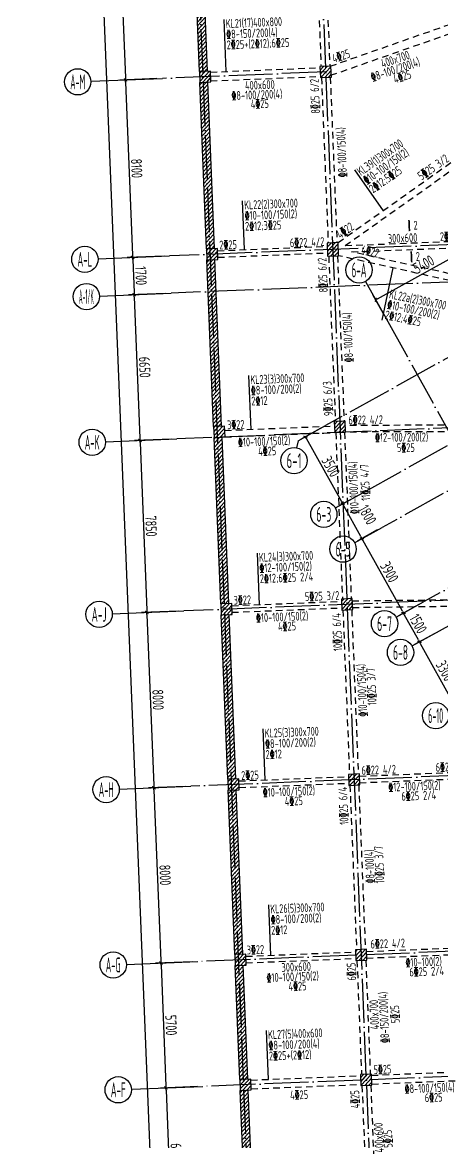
# Model space of a CAD drawing. Header units: millimetres. Extents: x 64473 to 386235, y 427387 to 703525.
# Drawn here: x 173806 to 192955, y 532766 to 583845 of the extents above; entities that cross this region are included whole.
import ezdxf
from ezdxf.enums import TextEntityAlignment as Align

# ---------------------------------------------------------------- set-up
doc = ezdxf.new("R2010")
doc.units = ezdxf.units.MM
doc.header["$LTSCALE"] = 100
doc.header["$PDMODE"] = 35
doc.header["$PDSIZE"] = 200
doc.linetypes.add('3', pattern=[5, 3, -2])
doc.linetypes.add('DOTE', pattern=[2.42, 2, -0.2, 0.02, -0.2])
for name, color, linetype in [('B-TEXT', 7, 'Continuous'), ('COLU', 7, 'Continuous'), ('dote', 253, 'DOTE'), ('h斜线-墙', 7, 'Continuous'), ('h斜线-柱', 7, 'Continuous'), ('L-AXIS', 3, 'Continuous'), ('L-dote', 253, 'DOTE'), ('L-TEXT', 6, 'Continuous'), ('Q-dote', 253, 'DOTE'), ('WALL', 3, 'Continuous'), ('垂直钢筋', 27, 'Continuous'), ('梁虚线', 4, '3'), ('水平标注', 2, 'Continuous'), ('水平钢筋', 30, 'Continuous')]:
    doc.layers.add(name, color=color, linetype=linetype)
doc.styles.add('_TCH_AXIS', font='tssdeng.shx', dxfattribs={"width": 0.7, "bigfont": 'tssdchn.shx'})
doc.styles.add('COMPLEX', font='tssdeng.shx', dxfattribs={"width": 0.7, "bigfont": 'tssdchn.shx'})
doc.styles.get("Standard").update_dxf_attribs({"font": 'tssdeng.shx', "width": 0.7, "bigfont": 'tssdchn.shx'})
doc.styles.add('TSSD_Dimension', font='Tssdeng.shx', dxfattribs={"width": 0.7, "bigfont": 'tssdchn.shx'})
doc.dimstyles.new('TSSD_100_100$0', dxfattribs={"dimtxt": 300, "dimasz": 100, "dimexe": 250, "dimexo": 250, "dimgap": 100, "dimtad": 1, "dimdec": 0, "dimzin": 0, "dimdsep": 46, "dimtxsty": 'TSSD_Dimension', "dimblk": '_tsdbk', "dimblk1": '_tsdbk', "dimblk2": '_tsdbk', "dimsah": 1, "dimcen": 0, "dimclrt": 7, "dimadec": 0, "dimazin": 0, "dimtfac": 1, "dimtdec": 0, "dimtix": 1, "dimtmove": 2, "dimatfit": 3, "dimldrblk": '_tsdbk', "dimfxl": 1, "dimtolj": 1, "dimtzin": 0, "dimarcsym": 0})
pattern_1 = [(47.298773, (-467527.32, -323147.44), (-93.332309, 86.128277), [])]
pattern_2 = [(47.298773, (8572.51, -7581.39), (-93.33231, 86.128277), [])]

# ---------------------------------------------------------------- blocks, each defined once
blk = doc.blocks.new('_tsdbk')
blk.add_line((-1, 0), (0, 0))
at = {"const_width": 0.5}
blk.add_lwpolyline([(-0.7, -0.7), (0.7, 0.7)], dxfattribs=at)
blk = doc.blocks.new('*D70')
at = {"layer": 'Defpoints', "color": 0}
for p in [(174055, 671016), (176580, 671118), (183054, 509847)]:
    blk.add_point(p, dxfattribs=at)
at = {"layer": 'L-AXIS', "color": 0, "lineweight": -2}
for p, q in [((176330, 671108), (173806, 671006)), ((180525, 509846), (174059, 670916)), ((182804, 509837), (180279, 509736))]:
    blk.add_line(p, q, dxfattribs=at)
at = {"layer": 'L-AXIS', "color": 0, "lineweight": -2, "xscale": 100, "yscale": 100, "zscale": 100}
for p, rotation in [((174055, 671016), 92.29877300038962), ((180529, 509746), 272.2987730003896)]:
    blk.add_blockref('_tsdbk', p, dxfattribs=dict(at, rotation=rotation))
at = {"layer": 'L-AXIS', "color": 7, "insert": (177642, 590395), "char_height": 500, "attachment_point": 5, "rotation": 272.2988, "style": 'TSSD_Dimension'}
blk.add_mtext('\\A1;161400', dxfattribs=at)
blk = doc.blocks.new('*D71')
at = {"layer": 'Defpoints', "color": 0}
for p in [(180186, 581290), (178828, 573129), (180511, 573196)]:
    blk.add_point(p, dxfattribs=at)
at = {"layer": 'L-AXIS', "color": 0, "lineweight": -2}
for p, q in [((179936, 581280), (178253, 581212)), ((178507, 581122), (178824, 573229)), ((180261, 573186), (178578, 573119))]:
    blk.add_line(p, q, dxfattribs=at)
at = {"layer": 'L-AXIS', "color": 0, "lineweight": -2, "xscale": 100, "yscale": 100, "zscale": 100}
for p, rotation in [((178503, 581222), 92.29877300038962), ((178828, 573129), 272.2987730003896)]:
    blk.add_blockref('_tsdbk', p, dxfattribs=dict(at, rotation=rotation))
at = {"layer": 'L-AXIS', "color": 7, "insert": (179015, 577190), "char_height": 500, "attachment_point": 5, "rotation": 272.2988, "style": 'TSSD_Dimension'}
blk.add_mtext('\\A1;8100', dxfattribs=at)
blk = doc.blocks.new('_AXISO')
blk.add_circle((0, 0), 0.5)
at = {"layer": 'B-TEXT', "style": 'COMPLEX', "width": 1.450893}
blk.add_attdef('A', text='', height=0.56, dxfattribs=at).set_placement((0.249375, -0.28), (0.749375, -0.28), align=Align.FIT)
blk = doc.blocks.new('*D98')
at = {"layer": 'Defpoints', "color": 0}
for p in [(181481, 549016), (180119, 540955), (181802, 541022)]:
    blk.add_point(p, dxfattribs=at)
at = {"layer": 'L-AXIS', "color": 0, "lineweight": -2}
for p, q in [((181231, 549006), (179548, 548938)), ((179802, 548848), (180115, 541055)), ((181552, 541012), (179869, 540945))]:
    blk.add_line(p, q, dxfattribs=at)
at = {"layer": 'L-AXIS', "color": 0, "lineweight": -2, "xscale": 100, "yscale": 100, "zscale": 100}
for p, rotation in [((179798, 548948), 92.29877300038962), ((180119, 540955), 272.2987730003896)]:
    blk.add_blockref('_tsdbk', p, dxfattribs=dict(at, rotation=rotation))
at = {"layer": 'L-AXIS', "color": 7, "insert": (180308, 544966), "char_height": 500, "attachment_point": 5, "rotation": 272.2988, "style": 'TSSD_Dimension'}
blk.add_mtext('\\A1;8000', dxfattribs=at)
blk = doc.blocks.new('*D103')
at = {"layer": 'Defpoints', "color": 0}
for p in [(181802, 541022), (182031, 535327), (180348, 535259)]:
    blk.add_point(p, dxfattribs=at)
at = {"layer": 'L-AXIS', "color": 0, "lineweight": -2}
for p, q in [((181552, 541012), (179869, 540945)), ((180123, 540855), (180344, 535359)), ((181781, 535317), (180098, 535249))]:
    blk.add_line(p, q, dxfattribs=at)
at = {"layer": 'L-AXIS', "color": 0, "lineweight": -2, "xscale": 100, "yscale": 100, "zscale": 100}
for p, rotation in [((180119, 540955), 92.29877300038962), ((180348, 535259), 272.2987730003896)]:
    blk.add_blockref('_tsdbk', p, dxfattribs=dict(at, rotation=rotation))
at = {"layer": 'L-AXIS', "color": 7, "insert": (180583, 538121), "char_height": 500, "attachment_point": 5, "rotation": 272.2988, "style": 'TSSD_Dimension'}
blk.add_mtext('\\A1;5700', dxfattribs=at)
blk = doc.blocks.new('*D104')
at = {"layer": 'Defpoints', "color": 0}
for p in [(182031, 535327), (180588, 529264), (182271, 529332)]:
    blk.add_point(p, dxfattribs=at)
at = {"layer": 'L-AXIS', "color": 0, "lineweight": -2}
for p, q in [((181781, 535317), (180098, 535249)), ((180352, 535159), (180584, 529364)), ((182022, 529322), (180339, 529254))]:
    blk.add_line(p, q, dxfattribs=at)
at = {"layer": 'L-AXIS', "color": 0, "lineweight": -2, "xscale": 100, "yscale": 100, "zscale": 100}
for p, rotation in [((180348, 535259), 92.29877300038962), ((180588, 529264), 272.2987730003896)]:
    blk.add_blockref('_tsdbk', p, dxfattribs=dict(at, rotation=rotation))
at = {"layer": 'L-AXIS', "color": 7, "insert": (180818, 532276), "char_height": 500, "attachment_point": 5, "rotation": 272.2988, "style": 'TSSD_Dimension'}
blk.add_mtext('\\A1;6000', dxfattribs=at)
blk = doc.blocks.new('*D109')
at = {"layer": 'Defpoints', "color": 0}
for p in [(194625, 573820), (195099, 572965), (190378, 570344)]:
    blk.add_point(p, dxfattribs=at)
at = {"layer": 'L-AXIS', "color": 0, "lineweight": -2}
for p, q in [((189991, 571246), (194537, 573771)), ((194977, 573184), (194503, 574038)), ((190257, 570562), (189782, 571416))]:
    blk.add_line(p, q, dxfattribs=at)
at = {"layer": 'L-AXIS', "color": 0, "lineweight": -2, "yscale": 100, "zscale": 100}
for p, xscale, rotation in [((194625, 573820), 99.99999999999999, 29.04537402752898), ((189904, 571198), 100, 209.045374027529)]:
    blk.add_blockref('_tsdbk', p, dxfattribs=dict(at, xscale=xscale, rotation=rotation))
at = {"layer": 'L-AXIS', "color": 7, "insert": (192094, 572815), "char_height": 500, "attachment_point": 5, "rotation": 29.0454, "style": 'TSSD_Dimension'}
blk.add_mtext('\\A1;5400', dxfattribs=at)
blk = doc.blocks.new('*D110')
at = {"layer": 'Defpoints', "color": 0}
for p in [(190194, 560827), (189278, 560318), (192088, 557418)]:
    blk.add_point(p, dxfattribs=at)
at = {"layer": 'L-AXIS', "color": 0, "lineweight": -2}
for p, q in [((189976, 560706), (189060, 560197)), ((191123, 556996), (189327, 560231)), ((191869, 557296), (190953, 556788))]:
    blk.add_line(p, q, dxfattribs=at)
at = {"layer": 'L-AXIS', "color": 0, "lineweight": -2, "xscale": 100, "yscale": 100, "zscale": 100}
for p, rotation in [((189278, 560318), 119.0453740275307), ((191172, 556909), 299.0453740275307)]:
    blk.add_blockref('_tsdbk', p, dxfattribs=dict(at, rotation=rotation))
at = {"layer": 'L-AXIS', "color": 7, "insert": (190531, 558784), "char_height": 500, "attachment_point": 5, "rotation": 299.0454, "style": 'TSSD_Dimension'}
blk.add_mtext('\\A1;3900', dxfattribs=at)
blk = doc.blocks.new('*D111')
at = {"layer": 'Defpoints', "color": 0}
for p in [(180845, 564853), (179477, 556942), (181160, 557009)]:
    blk.add_point(p, dxfattribs=at)
at = {"layer": 'L-AXIS', "color": 0, "lineweight": -2}
for p, q in [((180596, 564843), (178913, 564776)), ((179167, 564686), (179473, 557042)), ((180911, 556999), (179228, 556932))]:
    blk.add_line(p, q, dxfattribs=at)
at = {"layer": 'L-AXIS', "color": 0, "lineweight": -2, "xscale": 100, "yscale": 100, "zscale": 100}
for p, rotation in [((179163, 564786), 92.29877300038962), ((179477, 556942), 272.2987730003896)]:
    blk.add_blockref('_tsdbk', p, dxfattribs=dict(at, rotation=rotation))
at = {"layer": 'L-AXIS', "color": 7, "insert": (179670, 560878), "char_height": 500, "attachment_point": 5, "rotation": 272.2988, "style": 'TSSD_Dimension'}
blk.add_mtext('\\A1;7850', dxfattribs=at)
blk = doc.blocks.new('*D112')
at = {"layer": 'Defpoints', "color": 0}
for p in [(181160, 557009), (179798, 548948), (181481, 549016)]:
    blk.add_point(p, dxfattribs=at)
at = {"layer": 'L-AXIS', "color": 0, "lineweight": -2}
for p, q in [((180911, 556999), (179228, 556932)), ((179481, 556842), (179794, 549048)), ((181231, 549006), (179548, 548938))]:
    blk.add_line(p, q, dxfattribs=at)
at = {"layer": 'L-AXIS', "color": 0, "lineweight": -2, "xscale": 100, "yscale": 100, "zscale": 100}
for p, rotation in [((179477, 556942), 92.29877300038962), ((179798, 548948), 272.2987730003896)]:
    blk.add_blockref('_tsdbk', p, dxfattribs=dict(at, rotation=rotation))
at = {"layer": 'L-AXIS', "color": 7, "insert": (179988, 552959), "char_height": 500, "attachment_point": 5, "rotation": 272.2988, "style": 'TSSD_Dimension'}
blk.add_mtext('\\A1;8000', dxfattribs=at)
blk = doc.blocks.new('*D113')
at = {"layer": 'Defpoints', "color": 0}
for p in [(180579, 571498), (179163, 564786), (180845, 564853)]:
    blk.add_point(p, dxfattribs=at)
at = {"layer": 'L-AXIS', "color": 0, "lineweight": -2}
for p, q in [((180329, 571488), (178646, 571420)), ((178900, 571330), (179159, 564886)), ((180596, 564843), (178913, 564776))]:
    blk.add_line(p, q, dxfattribs=at)
at = {"layer": 'L-AXIS', "color": 0, "lineweight": -2, "xscale": 100, "yscale": 100, "zscale": 100}
for p, rotation in [((178896, 571430), 92.29877300038962), ((179163, 564786), 272.2987730003896)]:
    blk.add_blockref('_tsdbk', p, dxfattribs=dict(at, rotation=rotation))
at = {"layer": 'L-AXIS', "color": 7, "insert": (179379, 568122), "char_height": 500, "attachment_point": 5, "rotation": 272.2988, "style": 'TSSD_Dimension'}
blk.add_mtext('\\A1;6650', dxfattribs=at)
blk = doc.blocks.new('*D114')
at = {"layer": 'Defpoints', "color": 0}
for p in [(180511, 573196), (178896, 571430), (180579, 571498)]:
    blk.add_point(p, dxfattribs=at)
at = {"layer": 'L-AXIS', "color": 0, "lineweight": -2}
for p, q in [((180261, 573186), (178578, 573119)), ((178832, 573029), (178892, 571530)), ((180329, 571488), (178646, 571420))]:
    blk.add_line(p, q, dxfattribs=at)
at = {"layer": 'L-AXIS', "color": 0, "lineweight": -2, "xscale": 100, "yscale": 100, "zscale": 100}
for p, rotation in [((178828, 573129), 92.29877300038962), ((178896, 571430), 272.2987730003896)]:
    blk.add_blockref('_tsdbk', p, dxfattribs=dict(at, rotation=rotation))
at = {"layer": 'L-AXIS', "color": 7, "insert": (179211, 572294), "char_height": 500, "attachment_point": 5, "rotation": 272.2988, "style": 'TSSD_Dimension'}
blk.add_mtext('\\A1;1700', dxfattribs=at)
blk = doc.blocks.new('*D115')
at = {"layer": 'Defpoints', "color": 0}
for p in [(187621, 565461), (186705, 564952), (189320, 562401)]:
    blk.add_point(p, dxfattribs=at)
at = {"layer": 'L-AXIS', "color": 0, "lineweight": -2}
for p, q in [((187402, 565339), (186487, 564831)), ((188356, 561979), (186754, 564864)), ((189102, 562279), (188186, 561771))]:
    blk.add_line(p, q, dxfattribs=at)
at = {"layer": 'L-AXIS', "color": 0, "lineweight": -2, "xscale": 100, "yscale": 100, "zscale": 100}
for p, rotation in [((186705, 564952), 119.0453740275307), ((188404, 561892), 299.0453740275307)]:
    blk.add_blockref('_tsdbk', p, dxfattribs=dict(at, rotation=rotation))
at = {"layer": 'L-AXIS', "color": 7, "insert": (187861, 563592), "char_height": 500, "attachment_point": 5, "rotation": 299.0454, "style": 'TSSD_Dimension'}
blk.add_mtext('\\A1;3500', dxfattribs=at)
blk = doc.blocks.new('*D116')
at = {"layer": 'Defpoints', "color": 0}
for p in [(189320, 562401), (188404, 561892), (190194, 560827)]:
    blk.add_point(p, dxfattribs=at)
at = {"layer": 'L-AXIS', "color": 0, "lineweight": -2}
for p, q in [((189102, 562279), (188186, 561771)), ((189230, 560406), (188453, 561805)), ((189976, 560706), (189060, 560197))]:
    blk.add_line(p, q, dxfattribs=at)
at = {"layer": 'L-AXIS', "color": 0, "lineweight": -2, "xscale": 100, "yscale": 100, "zscale": 100}
for p, rotation in [((188404, 561892), 119.0453740275307), ((189278, 560318), 299.0453740275307)]:
    blk.add_blockref('_tsdbk', p, dxfattribs=dict(at, rotation=rotation))
at = {"layer": 'L-AXIS', "color": 7, "insert": (189536, 561394), "char_height": 500, "attachment_point": 5, "rotation": 299.0454, "style": 'TSSD_Dimension'}
blk.add_mtext('\\A1;1800', dxfattribs=at)
blk = doc.blocks.new('*D120')
at = {"layer": 'Defpoints', "color": 0}
for p in [(192816, 556106), (191900, 555598), (194418, 553221)]:
    blk.add_point(p, dxfattribs=at)
at = {"layer": 'L-AXIS', "color": 0, "lineweight": -2}
for p, q in [((192597, 555985), (191681, 555476)), ((193454, 552800), (191948, 555510)), ((194199, 553100), (193284, 552591))]:
    blk.add_line(p, q, dxfattribs=at)
at = {"layer": 'L-AXIS', "color": 0, "lineweight": -2, "xscale": 100, "yscale": 100, "zscale": 100}
for p, rotation in [((191900, 555598), 119.0453740275307), ((193502, 552713), 299.0453740275307)]:
    blk.add_blockref('_tsdbk', p, dxfattribs=dict(at, rotation=rotation))
at = {"layer": 'L-AXIS', "color": 7, "insert": (193066, 554280), "char_height": 500, "attachment_point": 5, "rotation": 299.0454, "style": 'TSSD_Dimension'}
blk.add_mtext('\\A1;3300', dxfattribs=at)
blk = doc.blocks.new('*D121')
at = {"layer": 'Defpoints', "color": 0}
for p in [(192091, 557419), (191175, 556911), (192819, 556108)]:
    blk.add_point(p, dxfattribs=at)
at = {"layer": 'L-AXIS', "color": 0, "lineweight": -2}
for p, q in [((191872, 557298), (190956, 556789)), ((191854, 555687), (191223, 556823)), ((192600, 555987), (191684, 555478))]:
    blk.add_line(p, q, dxfattribs=at)
at = {"layer": 'L-AXIS', "color": 0, "lineweight": -2, "xscale": 100, "yscale": 100, "zscale": 100}
for p, rotation in [((191175, 556911), 119.0453740275307), ((191903, 555599), 299.0453740275307)]:
    blk.add_blockref('_tsdbk', p, dxfattribs=dict(at, rotation=rotation))
at = {"layer": 'L-AXIS', "color": 7, "insert": (191845, 556425), "char_height": 500, "attachment_point": 5, "rotation": 299.0454, "style": 'TSSD_Dimension'}
blk.add_mtext('\\A1;1500', dxfattribs=at)
blk = doc.blocks.new('*D218')
at = {"layer": 'Defpoints', "color": 0}
for p in [(179861, 589383), (180186, 581290), (178503, 581222)]:
    blk.add_point(p, dxfattribs=at)
at = {"layer": 'L-AXIS', "color": 0, "lineweight": -2}
for p, q in [((179611, 589373), (177928, 589306)), ((178182, 589216), (178499, 581322)), ((179936, 581280), (178253, 581212))]:
    blk.add_line(p, q, dxfattribs=at)
at = {"layer": 'L-AXIS', "color": 0, "lineweight": -2, "xscale": 100, "yscale": 100, "zscale": 100}
for p, rotation in [((178178, 589316), 92.29877300038962), ((178503, 581222), 272.2987730003896)]:
    blk.add_blockref('_tsdbk', p, dxfattribs=dict(at, rotation=rotation))
at = {"layer": 'L-AXIS', "color": 7, "insert": (178690, 585283), "char_height": 500, "attachment_point": 5, "rotation": 272.2988, "style": 'TSSD_Dimension'}
blk.add_mtext('\\A1;8100', dxfattribs=at)
blk = doc.blocks.new('1')
at = {"layer": 'dote', "ltscale": 10}
blk.add_line((458698, 592855), (587451, 458371), dxfattribs=at)
blk = doc.blocks.new('后浇带现场')
at = {"layer": 'Q-dote', "ltscale": 10}
blk.add_line((659263, 761135), (666731, 575100), dxfattribs=at)
at = {"color": 1, "lineweight": 30, "rotation": 318.5460777723208}
blk.add_blockref('1', (-77006, 620463), dxfattribs=at)

msp = doc.modelspace()

# ---------------------------------------------------------------- hatches: boundary and pattern name
at = {"layer": 'h斜线-墙'}
h = msp.add_hatch(dxfattribs=at)
h.set_pattern_fill('ANSI31', color=256, scale=40, angle=2.29877, style=0)
h.set_pattern_definition(pattern_2)
h.paths.add_polyline_path([(181566.8, 589201.7), (181916.5, 589215.7), (182221.4, 581621.9), (181871.7, 581607.8)])
h = msp.add_hatch(dxfattribs=at)
h.set_pattern_fill('ANSI31', color=256, scale=40, angle=2.29877, style=0)
h.set_pattern_definition(pattern_2)
h.paths.add_polyline_path([(181891.7, 581108.2), (182241.4, 581122.3), (182546.3, 573528.4), (182196.6, 573514.3)])
h = msp.add_hatch(dxfattribs=at)
h.set_pattern_fill('ANSI31', color=256, scale=40, angle=2.29877, style=0)
h.set_pattern_definition(pattern_2)
h.paths.add_polyline_path([(182216.6, 573014.7), (182566.3, 573028.8), (182871.2, 565434.9), (182521.4, 565420.9)])
h = msp.add_hatch(dxfattribs=at)
h.set_pattern_fill('ANSI31', color=256, scale=40, angle=2.29877, style=0)
h.set_pattern_definition(pattern_2)
h.paths.add_polyline_path([(182541.5, 564921.3), (182891.2, 564935.3), (183196.1, 557341.4), (182846.3, 557327.4)])
h = msp.add_hatch(dxfattribs=at)
h.set_pattern_fill('ANSI31', color=256, scale=40, angle=2.29877, style=0)
h.set_pattern_definition(pattern_2)
h.paths.add_polyline_path([(182866.4, 556827.8), (183216.1, 556841.8), (183516.9, 549347.9), (183167.2, 549333.8)])
h = msp.add_hatch(dxfattribs=at)
h.set_pattern_fill('ANSI31', color=256, scale=40, angle=2.29877, style=0)
h.set_pattern_definition(pattern_2)
h.paths.add_polyline_path([(183187.3, 548834.2), (183537, 548848.3), (183833.8, 541354.2), (183484.1, 541340.2)])
h = msp.add_hatch(dxfattribs=at)
h.set_pattern_fill('ANSI31', color=256, scale=40, angle=2.29877, style=0)
h.set_pattern_definition(pattern_2)
h.paths.add_polyline_path([(183504.2, 540840.6), (183853.9, 540854.6), (184066.5, 535658.9), (183716.7, 535644.8)])
h = msp.add_hatch(dxfattribs=at)
h.set_pattern_fill('ANSI31', color=256, scale=40, angle=2.29877, style=0)
h.set_pattern_definition(pattern_2)
h.paths.add_polyline_path([(183736.8, 535145.2), (184086.5, 535159.3), (184307.1, 529663.7), (183957.4, 529649.7)])
at = {"layer": 'h斜线-柱'}
h = msp.add_hatch(dxfattribs=at)
h.set_pattern_fill('ANSI31', color=256, scale=40, angle=2.29877, style=0)
h.set_pattern_definition(pattern_1)
h.paths.add_polyline_path([(187387.3, 581328.8), (187886.9, 581348.9), (187866.8, 581848.5), (187367.2, 581828.4)])
h = msp.add_hatch(dxfattribs=at)
h.set_pattern_fill('ANSI31', color=256, scale=40, angle=2.29877, style=0)
h.set_pattern_definition(pattern_1)
h.paths.add_polyline_path([(181891.7, 581108.2), (182391.3, 581128.3), (182371.3, 581627.9), (181871.7, 581607.8)])
h = msp.add_hatch(dxfattribs=at)
h.set_pattern_fill('ANSI31', color=256, scale=40, angle=2.29877, style=0)
h.set_pattern_definition(pattern_1)
h.paths.add_polyline_path([(187714.2, 573185.4), (188213.8, 573205.4), (188189.7, 573805), (187690.1, 573784.9)])
h = msp.add_hatch(dxfattribs=at)
h.set_pattern_fill('ANSI31', color=256, scale=40, angle=2.29877, style=0)
h.set_pattern_definition(pattern_1)
h.paths.add_polyline_path([(182216.6, 573014.7), (182716.2, 573034.8), (182696.2, 573534.4), (182196.6, 573514.3)])
h = msp.add_hatch(dxfattribs=at)
h.set_pattern_fill('ANSI31', color=256, scale=40, angle=2.29877, style=0)
h.set_pattern_definition(pattern_1)
h.paths.add_polyline_path([(188037.1, 565141.9), (188536.7, 565161.9), (188516.6, 565661.5), (188017, 565641.5)])
h = msp.add_hatch(dxfattribs=at)
h.set_pattern_fill('ANSI31', color=256, scale=40, angle=2.29877, style=0)
h.set_pattern_definition(pattern_1)
h.paths.add_polyline_path([(182541.5, 564921.3), (183041.1, 564941.3), (183021, 565440.9), (182521.4, 565420.9)])
h = msp.add_hatch(dxfattribs=at)
h.set_pattern_fill('ANSI31', color=256, scale=40, angle=2.29877, style=0)
h.set_pattern_definition(pattern_1)
h.paths.add_polyline_path([(182866.4, 556827.8), (183366, 556847.8), (183345.9, 557347.4), (182846.3, 557327.4)])
h = msp.add_hatch(dxfattribs=at)
h.set_pattern_fill('ANSI31', color=256, scale=40, angle=2.29877, style=0)
h.set_pattern_definition(pattern_1)
h.paths.add_polyline_path([(188362, 557048.4), (188861.6, 557068.4), (188841.5, 557568), (188341.9, 557548)])
h = msp.add_hatch(dxfattribs=at)
h.set_pattern_fill('ANSI31', color=256, scale=40, angle=2.29877, style=0)
h.set_pattern_definition(pattern_1)
h.paths.add_polyline_path([(183187.3, 548834.2), (183686.9, 548854.3), (183666.8, 549353.9), (183167.2, 549333.8)])
h = msp.add_hatch(dxfattribs=at)
h.set_pattern_fill('ANSI31', color=256, scale=40, angle=2.29877, style=0)
h.set_pattern_definition(pattern_1)
h.paths.add_polyline_path([(188682.9, 549054.8), (189182.5, 549074.9), (189162.4, 549574.5), (188662.8, 549554.4)])
h = msp.add_hatch(dxfattribs=at)
h.set_pattern_fill('ANSI31', color=256, scale=40, angle=2.29877, style=0)
h.set_pattern_definition([(47.298773, (-467523.31, -323147.28), (-93.332309, 86.128277), [])])
h.paths.add_polyline_path([(189003.7, 541061.3), (189503.3, 541081.4), (189483.3, 541581), (188983.7, 541560.9)])
h = msp.add_hatch(dxfattribs=at)
h.set_pattern_fill('ANSI31', color=256, scale=40, angle=2.29877, style=0)
h.set_pattern_definition(pattern_1)
h.paths.add_polyline_path([(183504.2, 540840.6), (184003.8, 540860.6), (183983.7, 541360.2), (183484.1, 541340.2)])
h = msp.add_hatch(dxfattribs=at)
h.set_pattern_fill('ANSI31', color=256, scale=40, angle=2.29877, style=0)
h.set_pattern_definition(pattern_1)
h.paths.add_polyline_path([(189232.4, 535365.8), (189732, 535385.9), (189711.9, 535885.5), (189212.3, 535865.4)])
h = msp.add_hatch(dxfattribs=at)
h.set_pattern_fill('ANSI31', color=256, scale=40, angle=2.29877, style=0)
h.set_pattern_definition(pattern_1)
h.paths.add_polyline_path([(183736.8, 535145.2), (184236.4, 535165.3), (184216.3, 535664.9), (183716.7, 535644.8)])

# ---------------------------------------------------------------- linework, layer by layer
at = {"layer": 'COLU'}
for points in [[(187387.3, 581328.8), (187886.9, 581348.9), (187866.8, 581848.5), (187367.2, 581828.4)], [(181891.7, 581108.2), (182391.3, 581128.3), (182371.3, 581627.9), (181871.7, 581607.8)], [(187714.2, 573185.4), (188213.8, 573205.4), (188189.7, 573805), (187690.1, 573784.9)], [(182216.6, 573014.7), (182716.2, 573034.8), (182696.2, 573534.4), (182196.6, 573514.3)], [(188037.1, 565141.9), (188536.7, 565161.9), (188516.6, 565661.5), (188017, 565641.5)], [(182541.5, 564921.3), (183041.1, 564941.3), (183021, 565440.9), (182521.4, 565420.9)], [(182866.4, 556827.8), (183366, 556847.8), (183345.9, 557347.4), (182846.3, 557327.4)], [(188362, 557048.4), (188861.6, 557068.4), (188841.5, 557568), (188341.9, 557548)], [(183187.3, 548834.2), (183686.9, 548854.3), (183666.8, 549353.9), (183167.2, 549333.8)], [(188682.9, 549054.8), (189182.5, 549074.9), (189162.4, 549574.5), (188662.8, 549554.4)], [(189003.7, 541061.3), (189503.3, 541081.4), (189483.3, 541581), (188983.7, 541560.9)], [(183504.2, 540840.6), (184003.8, 540860.6), (183983.7, 541360.2), (183484.1, 541340.2)], [(189232.4, 535365.8), (189732, 535385.9), (189711.9, 535885.5), (189212.3, 535865.4)], [(183736.8, 535145.2), (184236.4, 535165.3), (184216.3, 535664.9), (183716.7, 535644.8)]]:
    msp.add_lwpolyline(points, close=True, dxfattribs=at)
at = {"layer": 'L-AXIS'}
for p, q in [((176926.4, 581159.1), (180185.6, 581289.9)), ((177251.3, 573065.6), (180510.5, 573196.5)), ((189439.6, 572033.5), (190378, 570343.8)), ((177319.5, 571367), (180578.7, 571497.8)), ((186368.1, 564764.8), (187620.9, 565460.5)), ((177586.3, 564722.3), (180845.5, 564853.2)), ((186368.1, 564764.8), (186303.6, 564449.3)), ((188067.4, 561705), (189320.2, 562400.7)), ((188945.7, 560118.5), (190198.5, 560814.2)), ((190834.8, 556721.8), (192087.5, 557417.5)), ((177901.1, 556878.7), (181160.3, 557009.5)), ((191563, 555410.5), (192815.8, 556106.2)), ((178222, 548885.1), (181481.2, 549015.9)), ((178542.9, 540891.5), (181802.1, 541022.4)), ((178771.5, 535196.1), (182030.7, 535327))]:
    msp.add_line(p, q, dxfattribs=at)
at = {"layer": 'L-dote', "ltscale": 10}
for p, q in [((183948.6, 673224.4), (191416.5, 487189.3)), ((178353.1, 672999.8), (185821, 486964.6)), ((187627.1, 581588.7), (180185.6, 581289.9)), ((211639.5, 578799.1), (187620.9, 565460.5)), ((193947.1, 573735.8), (180510.5, 573196.5)), ((194015.3, 572037.2), (180578.7, 571497.8)), ((216106.2, 570756.2), (192087.5, 557417.5)), ((190378, 570343.8), (198603.1, 555532.9, 0)), ((189320.2, 562400.7), (202679.5, 569819.7)), ((203555.6, 568242.2), (190200.9, 560814.9)), ((194531.8, 565402.6), (180845.5, 564853.2)), ((192815.8, 556106.2), (202241.1, 561340.5)), ((194596.9, 557548.9), (181160.3, 557009.5)), ((198814.7, 549711.7), (181481.2, 549015.9)), ((208378.1, 542089.2), (181802.1, 541022.4)), ((208606.7, 536393.8), (182030.7, 535327))]:
    msp.add_line(p, q, dxfattribs=at)
at = {"layer": 'L-TEXT', "const_width": 75}
for points in [[(191444.6, 574325.4), (191422.8, 574834.5)], [(191547.9, 572901.7), (191526, 573410.8)]]:
    msp.add_lwpolyline(points, dxfattribs=at)
at = {"layer": 'WALL'}
for points in [[(181566.8, 589201.7), (181916.5, 589215.7), (182221.4, 581621.9), (181871.7, 581607.8)], [(181891.7, 581108.2), (182241.4, 581122.3), (182546.3, 573528.4), (182196.6, 573514.3)], [(182216.6, 573014.7), (182566.3, 573028.8), (182871.2, 565434.9), (182521.4, 565420.9)], [(182541.5, 564921.3), (182891.2, 564935.3), (183196.1, 557341.4), (182846.3, 557327.4)], [(182866.4, 556827.8), (183216.1, 556841.8), (183516.9, 549347.9), (183167.2, 549333.8)], [(183187.3, 548834.2), (183537, 548848.3), (183833.8, 541354.2), (183484.1, 541340.2)], [(183504.2, 540840.6), (183853.9, 540854.6), (184066.5, 535658.9), (183716.7, 535644.8)], [(183736.8, 535145.2), (184086.5, 535159.3), (184307.1, 529663.7), (183957.4, 529649.7)]]:
    msp.add_lwpolyline(points, close=True, dxfattribs=at)
at = {"layer": '梁虚线'}
for p, q in [((187112.3, 589425.4), (187417.2, 581831.5)), ((187512.1, 589439.3), (187816.9, 581845.4)), ((193294.8, 583752.9), (187866.6, 581849.1)), ((193311.6, 583334.9), (187883.6, 581431.2)), ((182374.3, 581578), (187370.3, 581778.5)), ((182388.3, 581178.2), (187384.2, 581378.7)), ((187437.2, 581331.9), (187740, 573788)), ((187837, 581345.8), (188139.8, 573801.9)), ((188189.7, 573805), (193541.8, 577602.2)), ((188515, 573667.9), (193554.9, 577243.6)), ((182700.9, 573434.5), (187696.9, 573635.1)), ((188515, 573667.9), (193791.2, 573879.7)), ((182711.4, 573134.7), (187707.4, 573335.2)), ((187764.1, 573188.4), (188066.9, 565644.5)), ((188163.9, 573202.4), (188466.7, 565658.5)), ((193766.7, 571967.1), (188208.6, 573205.2)), ((188806.6, 573379.4), (193803.3, 573579.9)), ((193755.5, 572277), (188806.6, 573379.4)), ((194028.2, 565482.4), (188524.5, 565464.2)), ((183029.9, 565241.1), (188025.8, 565441.7)), ((183040.3, 564941.3), (188036.3, 565141.8)), ((188087, 565144.9), (188391.8, 557551)), ((188486.8, 565158.9), (188791.6, 557565)), ((194038.7, 565182.5), (188578.3, 565164.4)), ((183350.7, 557247.5), (188346.7, 557448.1)), ((188845.5, 557468.1), (194347.1, 557538.8)), ((183361.2, 556947.7), (188357.2, 557148.3)), ((188411.9, 557051.4), (188712.7, 549557.5)), ((188811.7, 557065.4), (189112.5, 549571.4)), ((188856, 557168.3), (194357.6, 557239)), ((189167.2, 549474.6), (194662.8, 549695.2)), ((183671.6, 549254), (188667.6, 549454.5)), ((183682.1, 548954.2), (188678.1, 549154.7)), ((189177.7, 549174.8), (194673.2, 549395.4)), ((188732.8, 549057.9), (189033.6, 541563.9)), ((189132.5, 549071.8), (189433.4, 541577.9)), ((183988.5, 541260.3), (188985.5, 541460.9)), ((189485.1, 541480.9), (194983.6, 541701.6)), ((183999, 540960.4), (188995.9, 541161)), ((189053.7, 541064.3), (189262.2, 535868.5)), ((189453.4, 541078.3), (189662, 535882.5)), ((189495.5, 541181.1), (194994.1, 541401.8)), ((189715, 535835.6), (195210.5, 536056.2)), ((184219.4, 535615), (189215.4, 535815.5)), ((184233.3, 535215.2), (189229.3, 535415.8)), ((189282.3, 535368.9), (189502.9, 529873.3)), ((189682, 535382.9), (189902.7, 529887.3)), ((189728.9, 535435.8), (195224.5, 535656.4))]:
    msp.add_line(p, q, dxfattribs=at)
at = {"layer": '水平标注'}
for p, q in [((182986.1, 583984.6), (183081.5, 581606.3)), ((188936.4, 577117.5), (190240.3, 575259.8)), ((183824.8, 575712.5), (183914.3, 573483.2)), ((190686, 572653.4), (190187.5, 570267.1)), ((184110.2, 567744.7), (184208.8, 565288.4)), ((184497.9, 559643.4), (184592, 557297.4)), ((184759.5, 551627.5), (184852.9, 549301.4)), ((185014.2, 543611.1), (185106.7, 541305.1)), ((184911.6, 537877.2), (185001.1, 535646.4))]:
    msp.add_line(p, q, dxfattribs=at)

# ---------------------------------------------------------------- block references
at = {"color": 3, "lineweight": 30}
msp.add_blockref('后浇带现场', (-480910.3, -88135.4), dxfattribs=at)
at = {"layer": 'L-AXIS'}
ref = msp.add_blockref('_AXISO', (176326.9, 581135), dxfattribs=dict(at, xscale=1199.999999999997, yscale=1200, zscale=1200, rotation=359.999645787379))
ref.add_attrib('A', 'A-M', dxfattribs={"color": 7, "height": 678.82, "rotation": 359.99965, "style": '_TCH_AXIS', "width": 0.308824}).set_placement((175987.5, 580795.6), (176666.3, 580795.6), align=Align.FIT)
ref = msp.add_blockref('_AXISO', (176651.8, 573041.6), dxfattribs=dict(at, xscale=1199.999999999997, yscale=1200, zscale=1200, rotation=359.999645787379))
ref.add_attrib('A', 'A-L', dxfattribs={"color": 7, "height": 678.82, "rotation": 359.99965, "style": '_TCH_AXIS', "width": 0.33871}).set_placement((176312.4, 572702.1), (176991.2, 572702.1), align=Align.FIT)
ref = msp.add_blockref('_AXISO', (189148.3, 572558), dxfattribs=dict(at, xscale=1199.999999999997, yscale=1200, zscale=1200, rotation=359.9996457873818))
ref.add_attrib('A', '6-A', dxfattribs={"color": 7, "height": 678.82, "rotation": 359.99965, "style": '_TCH_AXIS', "width": 0.328125}).set_placement((188808.9, 572218.6), (189487.7, 572218.6), align=Align.FIT)
ref = msp.add_blockref('_AXISO', (176720, 571342.9), dxfattribs=dict(at, xscale=1199.999999999997, yscale=1200, zscale=1200, rotation=359.999645787379))
ref.add_attrib('A', 'A-1/K', dxfattribs={"color": 7, "height": 678.82, "rotation": 359.99965, "style": '_TCH_AXIS', "width": 0.203883}).set_placement((176380.6, 571003.5), (177059.4, 571003.5), align=Align.FIT)
ref = msp.add_blockref('_AXISO', (176986.7, 564698.3), dxfattribs=dict(at, xscale=1199.999999999997, yscale=1200, zscale=1200, rotation=359.999645787379))
ref.add_attrib('A', 'A-K', dxfattribs={"color": 7, "height": 678.82, "rotation": 359.99965, "style": '_TCH_AXIS', "width": 0.318182}).set_placement((176647.3, 564358.9), (177326.2, 564358.9), align=Align.FIT)
ref = msp.add_blockref('_AXISO', (186183.4, 563861.5), dxfattribs=dict(at, xscale=1199.999999999997, yscale=1200, zscale=1200, rotation=359.999645787379))
ref.add_attrib('A', '6-1', dxfattribs={"color": 7, "height": 678.82, "rotation": 359.99965, "style": '_TCH_AXIS', "width": 0.381818}).set_placement((185844, 563522.1), (186522.9, 563522.1), align=Align.FIT)
ref = msp.add_blockref('_AXISO', (187542.9, 561413.7), dxfattribs=dict(at, xscale=1199.999999999997, yscale=1200, zscale=1200, rotation=359.999645787379))
ref.add_attrib('A', '6-3', dxfattribs={"color": 7, "height": 678.82, "rotation": 359.99965, "style": '_TCH_AXIS', "width": 0.35}).set_placement((187203.4, 561074.2), (187882.3, 561074.2), align=Align.FIT)
ref = msp.add_blockref('_AXISO', (188421.1, 559827.2), dxfattribs=dict(at, xscale=1199.999999999997, yscale=1200, zscale=1200, rotation=359.999645787379))
ref.add_attrib('A', '6-5', dxfattribs={"color": 7, "height": 678.82, "rotation": 359.99965, "style": '_TCH_AXIS', "width": 0.35}).set_placement((188081.7, 559487.7), (188760.6, 559487.7), align=Align.FIT)
ref = msp.add_blockref('_AXISO', (177301.6, 556854.6), dxfattribs=dict(at, xscale=1199.999999999997, yscale=1200, zscale=1200, rotation=359.999645787379))
ref.add_attrib('A', 'A-J', dxfattribs={"color": 7, "height": 678.82, "rotation": 359.99965, "style": '_TCH_AXIS', "width": 0.362069}).set_placement((176962.2, 556515.2), (177641, 556515.2), align=Align.FIT)
ref = msp.add_blockref('_AXISO', (190310.2, 556430.5), dxfattribs=dict(at, xscale=1199.999999999997, yscale=1200, zscale=1200, rotation=359.999645787379))
ref.add_attrib('A', '6-7', dxfattribs={"color": 7, "height": 678.82, "rotation": 359.99965, "style": '_TCH_AXIS', "width": 0.35}).set_placement((189970.8, 556091.1), (190649.6, 556091.1), align=Align.FIT)
ref = msp.add_blockref('_AXISO', (191038.5, 555119.2), dxfattribs=dict(at, xscale=1199.999999999997, yscale=1200, zscale=1200, rotation=359.999645787379))
ref.add_attrib('A', '6-8', dxfattribs={"color": 7, "height": 678.82, "rotation": 359.99965, "style": '_TCH_AXIS', "width": 0.35}).set_placement((190699.1, 554779.7), (191377.9, 554779.7), align=Align.FIT)
ref = msp.add_blockref('_AXISO', (192640.6, 552234.2), dxfattribs=dict(at, xscale=1199.999999999997, yscale=1200, zscale=1200, rotation=359.999645787379))
ref.add_attrib('A', '6-10', dxfattribs={"color": 7, "height": 678.82, "rotation": 359.99965, "style": '_TCH_AXIS', "width": 0.28}).set_placement((192301.2, 551894.8), (192980, 551894.8), align=Align.FIT)
ref = msp.add_blockref('_AXISO', (177622.5, 548861), dxfattribs=dict(at, xscale=1199.999999999997, yscale=1200, zscale=1200, rotation=359.999645787379))
ref.add_attrib('A', 'A-H', dxfattribs={"color": 7, "height": 678.82, "rotation": 359.99965, "style": '_TCH_AXIS', "width": 0.313433}).set_placement((177283.1, 548521.6), (177961.9, 548521.6), align=Align.FIT)
ref = msp.add_blockref('_AXISO', (177943.4, 540867.5), dxfattribs=dict(at, xscale=1199.999999999997, yscale=1200, zscale=1200, rotation=359.999645787379))
ref.add_attrib('A', 'A-G', dxfattribs={"color": 7, "height": 678.82, "rotation": 359.99965, "style": '_TCH_AXIS', "width": 0.323077}).set_placement((177604, 540528.1), (178282.8, 540528.1), align=Align.FIT)
ref = msp.add_blockref('_AXISO', (178172, 535172.1), dxfattribs=dict(at, xscale=1199.999999999997, yscale=1200, zscale=1200, rotation=359.999645787379))
ref.add_attrib('A', 'A-F', dxfattribs={"color": 7, "height": 678.82, "rotation": 359.99965, "style": '_TCH_AXIS', "width": 0.333333}).set_placement((177832.6, 534832.6), (178511.4, 534832.6), align=Align.FIT)

# ---------------------------------------------------------------- texts
at = {"layer": 'L-TEXT', "width": 0.65}
for p in [(191638.4, 574392.7), (191741.7, 572969)]:
    msp.add_text('2', height=400, rotation=2.45986, dxfattribs=at).set_placement(p)
at = {"layer": '垂直钢筋', "color": 0, "width": 0.65}
for s, rotation, p in [('8%%13325 6/2', 92.29874, (187369.6, 579690.8)), ('%%1328-100/150(4)', 92.29874, (188600, 576791)), ('8%%13325 6/2', 92.29874, (187723.4, 571540.4)), ('%%1328-100/150(4)', 92.29881, (188884.1, 568350.4)), ('9%%13325 6/3', 92.29881, (187957.1, 565905.3)), ('%%13210-100/150(4)', 92.29873, (189146.8, 561432.3)), ('11%%13325 4/7', 92.29873, (189653.2, 562040.8)), ('10%%13325 6/4', 92.29873, (188383.4, 555187)), ('%%13210-100/150(4)', 92.29883, (189527.8, 552198.9)), ('10%%13325 3/7', 92.29883, (189947.6, 552711.4)), ('10%%13325 6/4', 92.29883, (188670, 547267.7)), ('10%%13325 3/7', 92.29874, (190302.6, 544596.3)), ('%%1328-100(4)', 92.29874, (189862.5, 544589.6)), ('6%%13325', 92.29874, (189017.7, 540162.5)), ('%%1328-150/200(4)', 92.29879, (190531.7, 537316.1)), ('400x700', 92.29879, (190066.6, 537932.9)), ('5%%13325', 92.29874, (191003, 538220)), ('4%%13325', 92.29879, (189183.7, 534339.5)), ('400x600', 92.29875, (190273.1, 532322)), ('5%%13325', 92.29874, (190681.1, 532540.4))]:
    msp.add_text(s, height=400, rotation=rotation, dxfattribs=at).set_placement(p)
at = {"layer": '水平标注', "width": 0.65}
for s, height, rotation, p in [('KL21(17)400x800', 403, 2.2988, (183082.8, 583585.1)), ('%%1328-150/200(4)', 402, 2.2988, (183102.2, 583101.9)), ('2%%13325+(2%%13212);6%%13325', 401, 2.2988, (183121.6, 582618.7)), ('KL39(1)300x700', 403, 35.06671, (189233.2, 576834.6)), ('%%13210-100/150(2)', 402, 35.06671, (189510.3, 576439.8)), ('2%%13212;5%%13325', 401, 35.06671, (189787.5, 576044.9)), ('KL22(2)300x700', 403, 2.2988, (183921.5, 575313.1)), ('%%13210-100/150(2)', 402, 2.2988, (183940.9, 574829.9)), ('2%%13212;3%%13325', 401, 2.2988, (183960.3, 574346.6)), ('KL22a(2)300x700', 403, 348.20035, (190496.6, 571273.5)), ('%%13210-100/200(2)', 402, 348.20035, (190397.7, 570800.1)), ('2%%13212;4%%13325', 401, 348.20035, (190298.8, 570326.8)), ('KL23(3)300x700', 403, 2.29871, (184206.9, 567345.2)), ('%%1328-100/200(2)', 402, 2.29871, (184226.3, 566862)), ('2%%13212', 401, 2.29871, (184245.7, 566378.8)), ('KL24(3)300x700', 403, 2.29885, (184594.6, 559244)), ('%%13212-100/150(2)', 402, 2.29885, (184614, 558760.8)), ('2%%13212;6%%13325 2/4', 401, 2.29885, (184633.4, 558277.6)), ('KL25(3)300x700', 403, 2.29888, (184856.2, 551228.1)), ('%%1328-100/200(2)', 402, 2.29888, (184875.6, 550744.9)), ('2%%13212', 401, 2.29888, (184895, 550261.7)), ('KL26(5)300x700', 403, 2.29878, (185110.9, 543211.7)), ('%%1328-100/200(2)', 402, 2.29878, (185130.3, 542728.5)), ('2%%13212', 401, 2.29878, (185149.7, 542245.3)), ('KL27(5)400x600', 403, 2.29875, (185008.3, 537477.7)), ('%%1328-100/200(4)', 402, 2.29875, (185027.7, 536994.5)), ('2%%13325+(2%%13212)', 401, 2.29875, (185047.1, 536511.3))]:
    msp.add_text(s, height=height, rotation=rotation, dxfattribs=at).set_placement(p)
at = {"layer": '水平钢筋', "color": 0, "width": 0.65}
for s, rotation, p in [('4%%13325', 18.70685, (188003.3, 581994.7)), ('400x700', 18.70685, (190226.8, 581760.7)), ('%%1328-100/200(4)', 18.70685, (189766.5, 581140.2)), ('4%%13325', 18.70685, (190793.8, 581053.5)), ('%%1328-100/200(4)', 2.2988, (183340.6, 580299.4)), ('400x600', 2.2988, (183957.5, 580764.5)), ('4%%13325', 2.2988, (184221.6, 579915.6)), ('5%%13325 3/2', 35.06671, (191996.5, 576629.4)), ('4%%13322', 35.06671, (188297.2, 573964.7)), ('300x600', 2.2988, (190469.6, 573786.2)), ('2%%13322', 2.2988, (192841.3, 573870.9)), ('2%%13325', 2.2988, (182786.9, 573489.5)), ('6%%13322 4/2', 2.2988, (186002.5, 573591.1)), ('4%%13322', 346.47961, (189217.8, 573302.7)), ('3%%13322', 2.29871, (183141.8, 565290)), ('6%%13322 4/2', 0.60445, (188663.7, 565514.3)), ('%%13210-100/150(2)', 2.29871, (183638.9, 564491.7)), ('%%13212-100/200(2)', 0.60445, (189879.5, 564716.1)), ('4%%13325', 2.29871, (184559.8, 564079.9)), ('5%%13325', 0.60445, (190874.8, 564249.6)), ('5%%13325 3/2', 2.29874, (186686.9, 557456.5)), ('3%%13322', 2.29885, (183439.2, 557291.9)), ('%%13210-100/150(2)', 2.29885, (184459.5, 556492.7)), ('4%%13325', 2.29885, (185462.1, 556092.6)), ('6%%13320 4/2', 2.29874, (192645.5, 549675.2)), ('2%%13325', 2.29888, (183784.8, 549301.8)), ('6%%13322 4/2', 2.29874, (189265.8, 549533.5)), ('%%13212-100/150(2)', 2.29874, (190491, 548769.1)), ('%%13210-100/150(2)', 2.29888, (184768.2, 548524.8)), ('6%%13325 2/4', 2.29874, (191084.1, 548352.6)), ('4%%13325', 2.29888, (185770.8, 548124.7)), ('6%%13322 4/2', 2.2988, (189677.4, 541610.8)), ('3%%13322', 2.29878, (184036.4, 541344.6)), ('300x600', 2.29878, (185621.8, 540548)), ('%%13210-100(2)', 2.2988, (191274.2, 540771.1)), ('%%13210-100/150(2)', 2.29878, (184940.3, 540080.2)), ('6%%13325 2/4', 2.2988, (191447.7, 540337.7)), ('4%%13325', 2.29878, (185942.9, 539680.1)), ('5%%13325', 2.29874, (189816.5, 535888.8)), ('%%1328-100/150(4)', 2.29874, (191233.1, 535010.5)), ('4%%13325', 2.2987, (186013.3, 534726.3)), ('6%%13325', 2.29874, (192149.6, 534606.9))]:
    msp.add_text(s, height=400, rotation=rotation, dxfattribs=at).set_placement(p)

# ---------------------------------------------------------------- dimensions: what is measured, and where the dimension line sits
at = {"layer": 'L-AXIS'}
for base, p1, p2, angle, picture, middle in [((174055.4, 671016.3), (183053.5, 509847.5), (176579.7, 671117.6), 92.29877, '*D70', (177642, 590395.2)), ((178502.7, 581222.4), (179860.7, 589383.4), (180185.6, 581289.9), 92.29877, '*D218', (178690, 585283.2)), ((178827.6, 573128.9), (180185.6, 581289.9), (180510.5, 573196.5), 92.29877, '*D71', (179014.9, 577189.7)), ((194624.5, 573819.7), (190378, 570343.8), (195098.9, 572965.5), 29.04537, '*D109', (192094.1, 572814.8)), ((178895.8, 571430.3), (180510.5, 573196.5), (180578.7, 571497.8), 92.29877, '*D114', (179211.4, 572293.6)), ((179162.5, 564785.6), (180578.7, 571497.8), (180845.5, 564853.2), 92.29877, '*D113', (179378.9, 568122)), ((186705.1, 564951.9), (189320.2, 562400.7), (187620.9, 565460.5), 119.04537, '*D115', (187860.7, 563591.9)), ((179477.4, 556941.9), (180845.5, 564853.2), (181160.3, 557009.5), 92.29877, '*D111', (179669.7, 560877.8)), ((189278.2, 560318.4), (192087.5, 557417.5), (190194.1, 560827.1), 119.04537, '*D110', (190530.9, 558783.6)), ((191174.8, 556910.6), (192818.9, 556107.9), (192090.6, 557419.3), 119.04537, '*D121', (191844.9, 556424.9)), ((179798.3, 548948.4), (181160.3, 557009.5), (181481.2, 549015.9), 92.29877, '*D112', (179987.5, 552959.2)), ((180119.2, 540954.8), (181481.2, 549015.9), (181802.1, 541022.4), 92.29877, '*D98', (180308.4, 544965.6)), ((180347.8, 535259.4), (181802.1, 541022.4), (182030.7, 535327), 92.29877, '*D103', (180583.2, 538121.1)), ((180588.4, 529264.2), (182030.7, 535327), (182271.4, 529331.8), 92.29877, '*D104', (180817.8, 532275.9))]:
    dim = msp.add_linear_dim(base=base, p1=p1, p2=p2, angle=angle, dimstyle='TSSD_100_100$0', override={"dimtxt": 500}, dxfattribs=at)
    dim.commit()
    dim.dimension.update_dxf_attribs({"geometry": picture, "text_midpoint": middle})
for base, p1, p2, picture, middle in [((188404.3, 561892.1), (190194.1, 560827.1), (189320.2, 562400.7), '*D116', (189535.8, 561394.5)), ((191899.9, 555597.6), (194418, 553221.2), (192815.8, 556106.2), '*D120', (193066.4, 554280.2))]:
    dim = msp.add_linear_dim(base=base, p1=p1, p2=p2, angle=119.04537, dimstyle='TSSD_100_100$0', override={"dimtxt": 500}, dxfattribs=at)
    dim.commit()
    dim.dimension.update_dxf_attribs({"geometry": picture, "text_midpoint": middle, "dimtype": 160})

doc.saveas('drawing.dxf')
